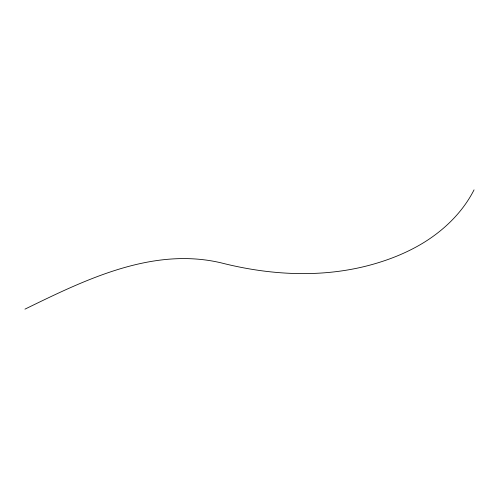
<?xml version="1.0" encoding="UTF-8"?>
<svg xmlns="http://www.w3.org/2000/svg" width="499" height="499" viewBox="0 0 499 499"><rect width="100%" height="100%" fill="white"/><g stroke="black" fill="none" stroke-linecap="round" stroke-linejoin="round"><path stroke-width="0.75" d="M474.05 189.851C462.866 211.869 444.709 229.64 423.832 242.539A129.515 73.659 -11.6 0 1 381.33 261.744C329.434 278.579 273.402 276.184 221.038 262.836C152.338 246.656 85.061 279.839 24.95 309.149"/></g></svg>
